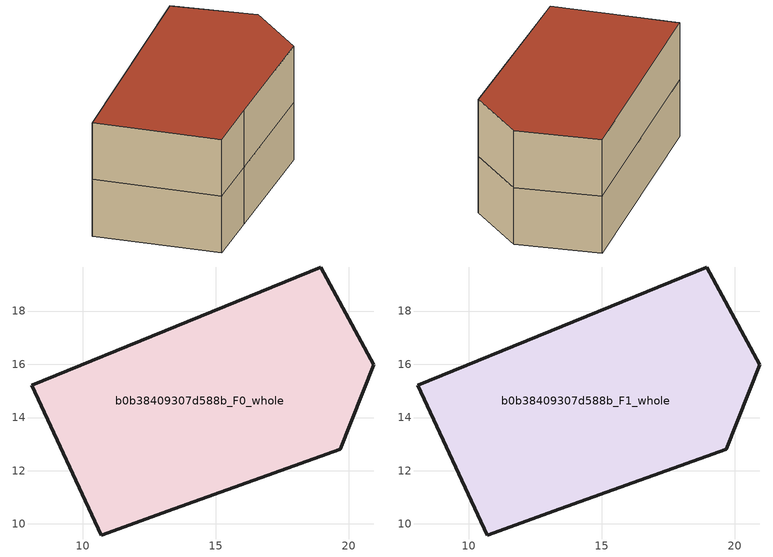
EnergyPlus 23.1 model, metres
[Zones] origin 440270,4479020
b0b38409307d588b_F0_whole
 floor ground (EU_floor_Construction): 18.95,19.66 20.95,15.98 19.69,12.8 13.44,10.57 10.69,9.59 8.09,15.21 z0
 wall outside (EU_wall_Construction): 18.95,19.66 8.09,15.21 10.69,9.59 13.44,10.57 19.69,12.8 20.95,15.98 18.95,19.66 z0:3
b0b38409307d588b_F1_whole
 floor to b0b38409307d588b_F0_whole (EU_floor_Construction): 18.95,19.66 20.95,15.98 19.69,12.8 13.44,10.57 10.69,9.59 8.09,15.21 z3
 wall outside (EU_wall_Construction): 18.95,19.66 8.09,15.21 10.69,9.59 13.44,10.57 19.69,12.8 20.95,15.98 18.95,19.66 z3:6
 roof outside (EU_roof_Construction): 19.69,12.8 20.95,15.98 18.95,19.66 8.09,15.21 10.69,9.59 13.44,10.57 z6
[Building]
EU S2 Campaign: North Axis=0; Terrain=City; Solar Distribution=FullExterior
[Site:Location]
Madrid: Latitude=40.5; Longitude=-3.5; Time Zone=1; Elevation=609
[SizingPeriod:WeatherFileDays]
AnnualSizingPeriod: Begin Month=1; Begin Day of Month=1; End Month=12; End Day of Month=31; Day of Week for Start Day=Monday; Use Weather File Daylight Saving Period=No; Use Weather File Rain and Snow Indicators=No
[MATERIAL]
EU_InternalMass_Material: Roughness=MediumRough; Thickness=0.1; Conductivity=1; Density=1800; Specific Heat=900; Thermal Absorptance=0.9; Solar Absorptance=0.7; Visible Absorptance=0.7
[MATERIAL:NOMASS] Roughness=MediumRough; Thermal Absorptance=0.9; Solar Absorptance=0.7; Visible Absorptance=0.7
Name | Thermal Resistance
EU_wall_NoMass | 0.419739
EU_roof_NoMass | 0.352165
EU_floor_NoMass | 0.608284
[CONSTRUCTION]
EU_wall_Construction: EU_wall_NoMass
EU_roof_Construction: EU_roof_NoMass
EU_floor_Construction: EU_floor_NoMass
EU_InternalMass_Construction: EU_InternalMass_Material
[ZONE] Type=1; Multiplier=1; Ceiling Height=autocalculate; Volume=221.503; Floor Area=autocalculate; Part of Total Floor Area=Yes
b0b38409307d588b_F0_whole; b0b38409307d588b_F1_whole
[INTERNALMASS] Construction=EU_InternalMass_Construction; Surface Area=73.8344
Name | Zone or ZoneList
b0b38409307d588b_F0_whole_EU_InternalMass | b0b38409307d588b_F0_whole
b0b38409307d588b_F1_whole_EU_InternalMass | b0b38409307d588b_F1_whole
[OTHEREQUIPMENT] Fuel Type=Electricity; Design Level Calculation Method=Watts/Area; Power per Zone Floor Area=1; Fraction Latent=0; Fraction Radiant=0; Fraction Lost=0; Carbon Dioxide Generation Rate=0; EndUse Subcategory=EU_Step8_InternalGains
Name | Zone or ZoneList or Space or SpaceList | Schedule
EU_Step8_InternalGain_b0b38409307d588b_F0_whole_f000 | b0b38409307d588b_F0_whole | EU_Step8_GainSchedule_b0b38409307d588b_F0_whole_f000
EU_Step8_InternalGain_b0b38409307d588b_F1_whole_f000 | b0b38409307d588b_F1_whole | EU_Step8_GainSchedule_b0b38409307d588b_F1_whole_f000
[ZONEVENTILATION:DESIGNFLOWRATE] Schedule=EU_AlwaysOn; Design Flow Rate Calculation Method=AirChanges/Hour; Air Changes per Hour=0.703302; Ventilation Type=Natural; Fan Pressure Rise=0; Fan Total Efficiency=1; Constant Term Coefficient=1; Temperature Term Coefficient=0; Velocity Term Coefficient=0; Velocity Squared Term Coefficient=0; Minimum Indoor Temperature=-100; Maximum Indoor Temperature=100; Delta Temperature=-100; Minimum Outdoor Temperature=-100; Maximum Outdoor Temperature=100; Maximum Wind Speed=40
Name | Zone or ZoneList or Space or SpaceList
EU_ConstantAir_b0b38409307d588b_F0_whole | b0b38409307d588b_F0_whole
EU_ConstantAir_b0b38409307d588b_F1_whole | b0b38409307d588b_F1_whole
[HVACTEMPLATE:THERMOSTAT] Constant Heating Setpoint=20; Constant Cooling Setpoint=50
EU_HeatOnly_b0b38409307d588b_F0_whole; EU_HeatOnly_b0b38409307d588b_F1_whole
[HVACTEMPLATE:ZONE:IDEALLOADSAIRSYSTEM] System Availability Schedule=EU_AlwaysOn; Maximum Heating Supply Air Temperature=50; Minimum Cooling Supply Air Temperature=13; Maximum Heating Supply Air Humidity Ratio=0.0156; Minimum Cooling Supply Air Humidity Ratio=0.0077; Heating Limit=NoLimit; Cooling Limit=NoLimit; Heating Availability Schedule=EU_AlwaysOn; Cooling Availability Schedule=EU_CoolingOff; Dehumidification Control Type=ConstantSensibleHeatRatio; Cooling Sensible Heat Ratio=0.7; Dehumidification Setpoint=60; Humidification Control Type=None; Humidification Setpoint=30; Outdoor Air Method=None; Outdoor Air Flow Rate per Person=0.00944; Outdoor Air Flow Rate per Zone Floor Area=0; Outdoor Air Flow Rate per Zone=0; Demand Controlled Ventilation Type=None; Outdoor Air Economizer Type=NoEconomizer; Heat Recovery Type=None; Sensible Heat Recovery Effectiveness=0.7; Latent Heat Recovery Effectiveness=0.65
Name | Template Thermostat
b0b38409307d588b_F0_whole | EU_HeatOnly_b0b38409307d588b_F0_whole
b0b38409307d588b_F1_whole | EU_HeatOnly_b0b38409307d588b_F1_whole
[SIZING:ZONE] Zone Cooling Design Supply Air Temperature Input Method=SupplyAirTemperature; Zone Cooling Design Supply Air Temperature=13; Zone Heating Design Supply Air Temperature Input Method=SupplyAirTemperature; Zone Heating Design Supply Air Temperature=50; Zone Cooling Design Supply Air Humidity Ratio=0.008; Zone Heating Design Supply Air Humidity Ratio=0.008; Cooling Design Air Flow Method=DesignDay; Cooling Design Air Flow Rate=0; Cooling Minimum Air Flow per Zone Floor Area=0.000762; Cooling Minimum Air Flow=0; Cooling Minimum Air Flow Fraction=0.2; Heating Design Air Flow Method=DesignDay; Heating Design Air Flow Rate=0; Heating Maximum Air Flow per Zone Floor Area=0.002032; Heating Maximum Air Flow=0.141576; Heating Maximum Air Flow Fraction=0.3; Account for Dedicated Outdoor Air System=No; Dedicated Outdoor Air System Control Strategy=NeutralSupplyAir; Dedicated Outdoor Air Low Setpoint Temperature for Design=autosize; Dedicated Outdoor Air High Setpoint Temperature for Design=autosize; Zone Load Sizing Method=Sensible Load Only No Latent Load; Zone Latent Cooling Design Supply Air Humidity Ratio Input Method=HumidityRatioDifference; Zone Cooling Design Supply Air Humidity Ratio Difference=0.005; Zone Latent Heating Design Supply Air Humidity Ratio Input Method=HumidityRatioDifference; Zone Humidification Design Supply Air Humidity Ratio Difference=0.005
b0b38409307d588b_F0_whole; b0b38409307d588b_F1_whole
[SCHEDULE:CONSTANT]
Name | Hourly Value
EU_AlwaysOn | 1
EU_CoolingOff | 0
[SCHEDULE:FILE] Column Number=1; Rows to Skip at Top=0; Number of Hours of Data=8760; Column Separator=Comma; Interpolate to Timestep=No; Minutes per Item=60; Adjust Schedule for Daylight Savings=Yes
Name | File
EU_Step8_GainSchedule_b0b38409307d588b_F0_whole_f000 | C:\Users\o_iseri\Desktop\OpenUBEM\openubem\outputs\eu_evidence\EU-11\ES-MAD-BERRUGUETE\idfs\b0b38409307d588b\b0b38409307d588b_F0_whole_f000_gain.csv
EU_Step8_GainSchedule_b0b38409307d588b_F1_whole_f000 | C:\Users\o_iseri\Desktop\OpenUBEM\openubem\outputs\eu_evidence\EU-11\ES-MAD-BERRUGUETE\idfs\b0b38409307d588b\b0b38409307d588b_F1_whole_f000_gain.csv
